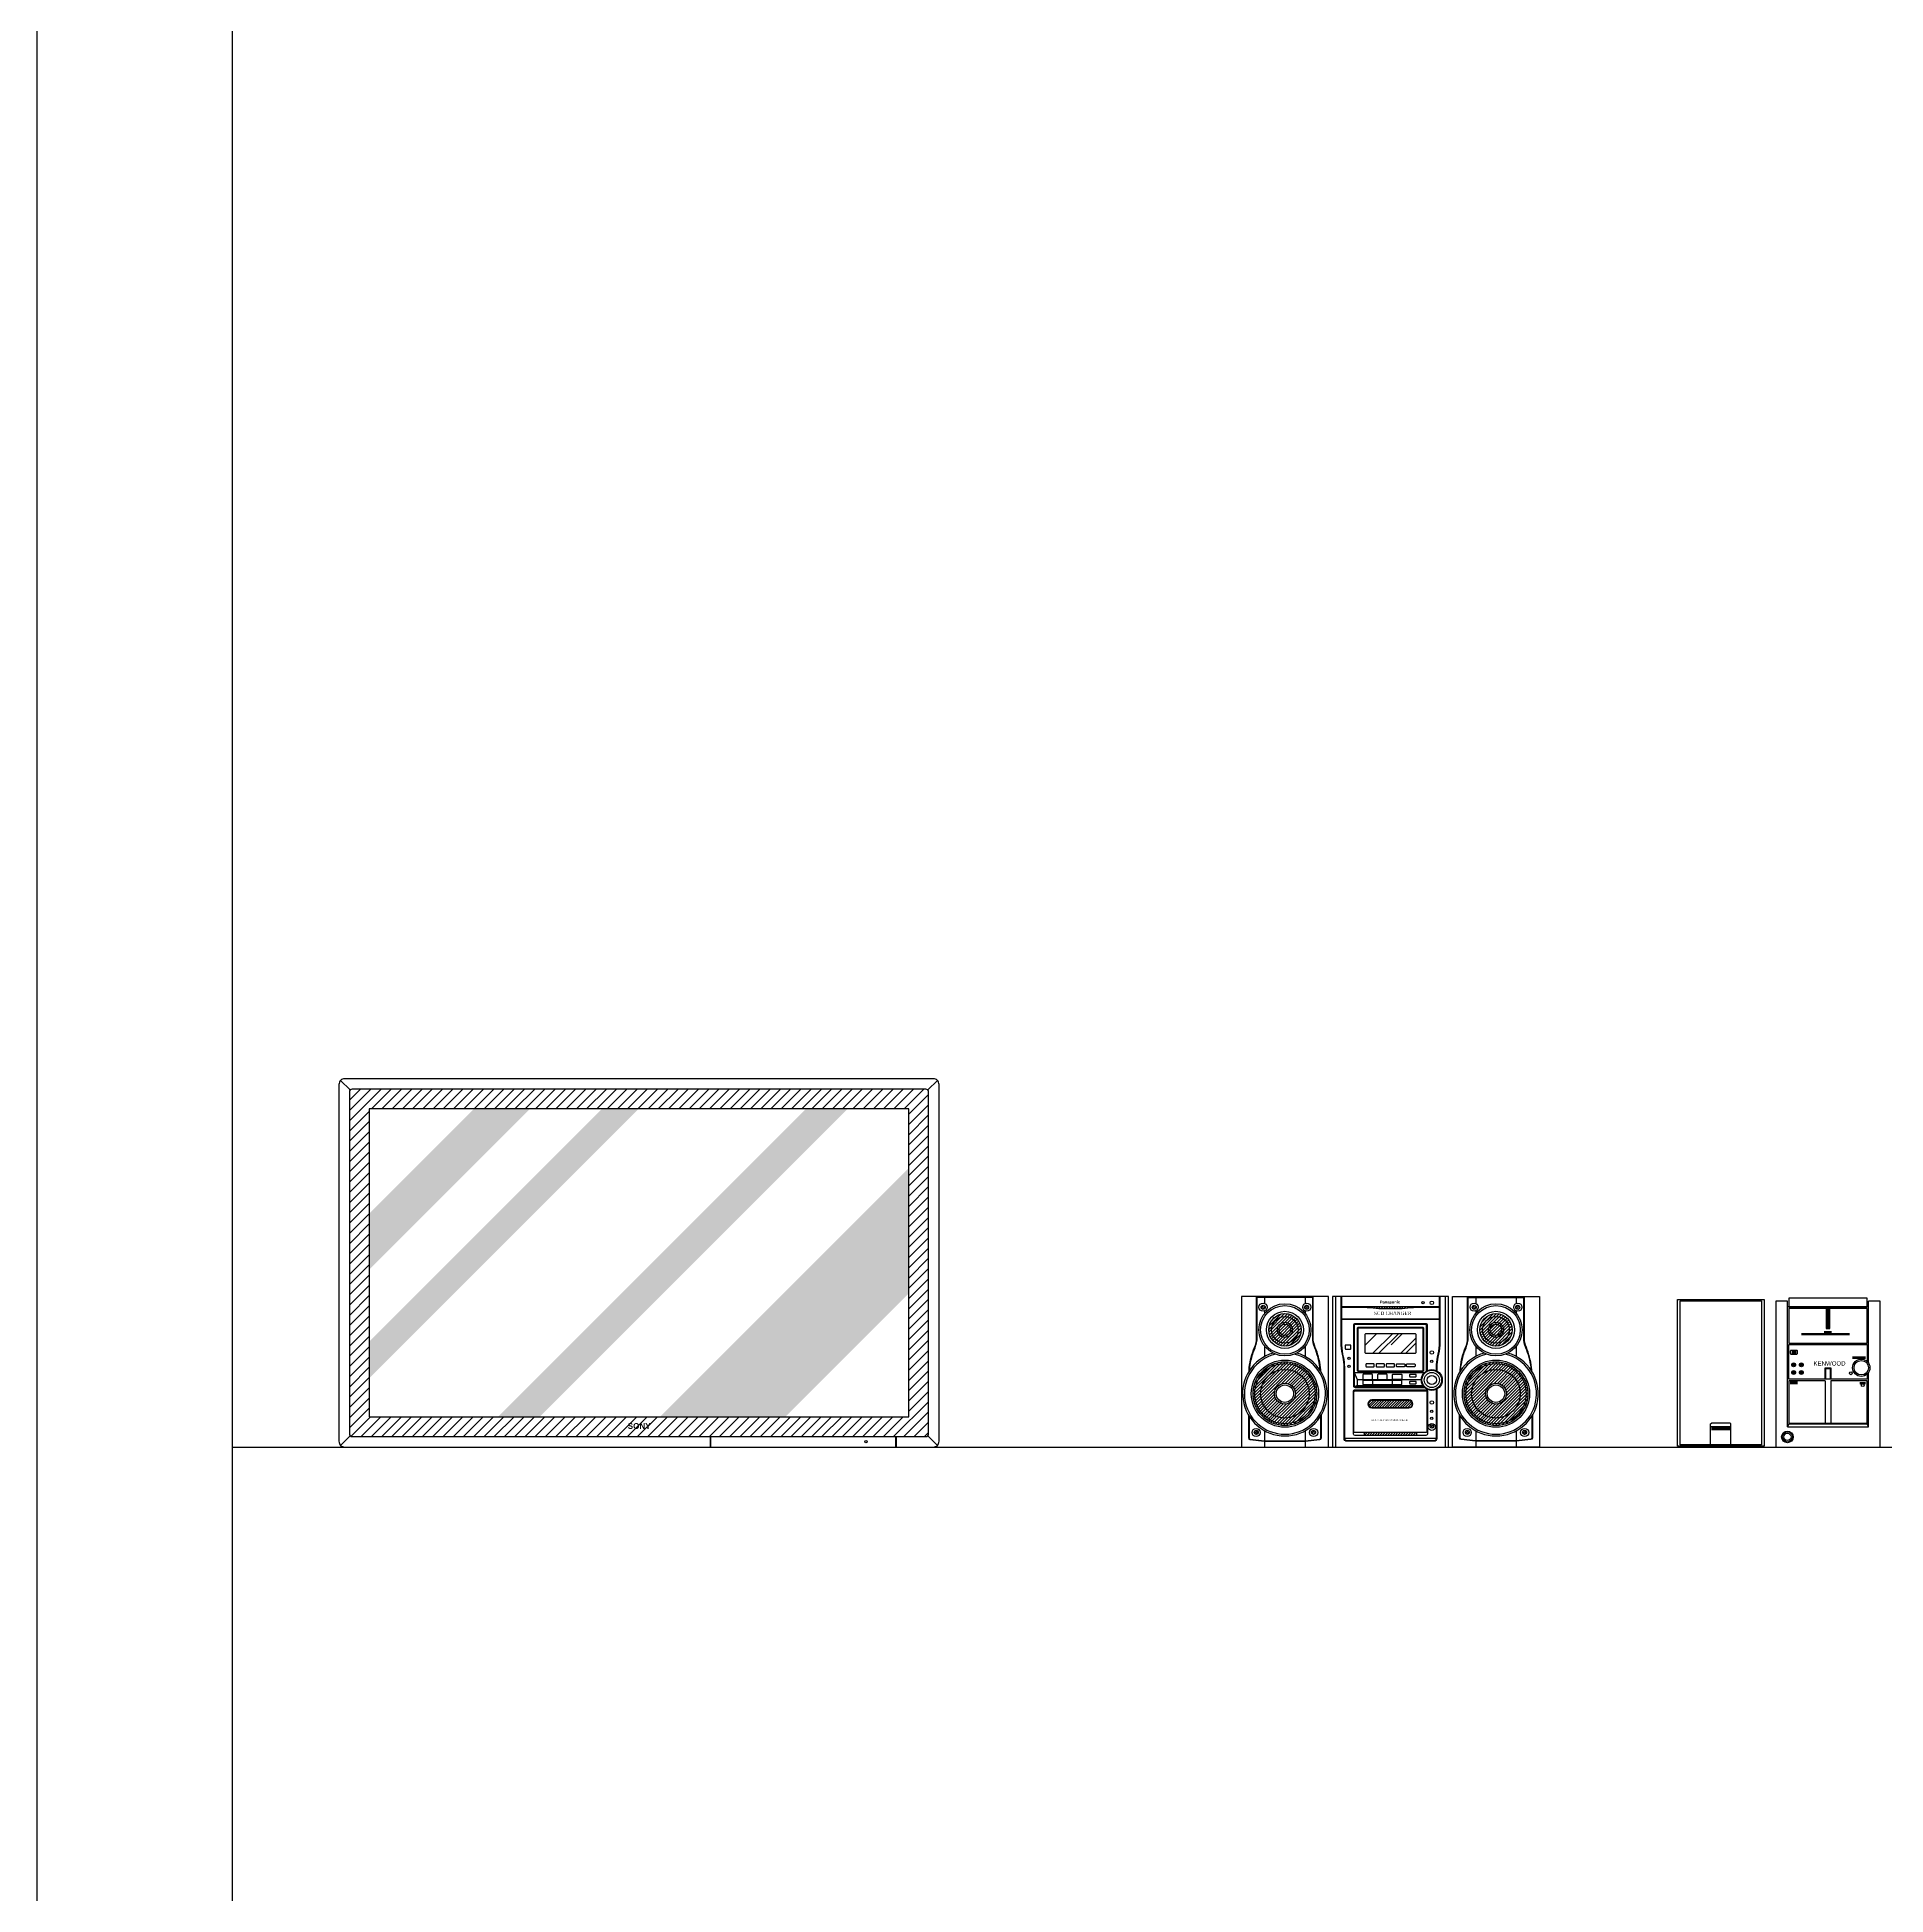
# Model space of a CAD drawing. Header units: inches. Extents: x 11.8 to 54.3, y 10.8 to 35.6.
# Drawn here: x 11.778 to 14.97, y 23.225 to 26.432 of the extents above; entities that cross this region are included whole.
import ezdxf
from ezdxf.enums import TextEntityAlignment as Align

# ---------------------------------------------------------------- set-up
doc = ezdxf.new("R2010")
doc.units = ezdxf.units.IN
doc.header["$MEASUREMENT"] = 0
for name, color, linetype in [('02', 2, 'Continuous'), ('1', 1, 'Continuous'), ('4', 4, 'Continuous'), ('8', 8, 'Continuous'), ('kadrbm', 4, 'Continuous')]:
    doc.layers.add(name, color=color, linetype=linetype)
doc.styles.add('HT2', font='swisseb.ttf')
doc.styles.get("Standard").update_dxf_attribs({"font": 'arial.ttf'})
doc.styles.add('STYLE4', font='dutcheb.ttf')
doc.styles.add('STYLE5', font='dutchi.ttf')
pattern_1 = [(45, (-38.8544894, 28.272684), (-0.00265165043, 0.00265165043), [])]
pattern_2 = [(45, (-38.8544894, 28.2726841), (-0.00176776695, 0.00176776695), [])]
pattern_3 = [(45, (-38.8544894, 28.272684), (-0.0022097087, 0.0022097087), [])]

# ---------------------------------------------------------------- blocks, each defined once
blk = doc.blocks.new('kadrbm')
at = {"layer": 'kadrbm', "color": 4}
blk.add_lwpolyline([(0, 0), (0, 24.7972), (21, 24.7972), (21, 0), (0, 0)], close=True, dxfattribs=at)
blk.add_lwpolyline([(20.6631, 0.3257), (20.6631, 24.4603), (0.3369, 24.4603), (0.3369, 0.3257), (20.6631, 0.3257)], dxfattribs=at)

msp = doc.modelspace()

# ---------------------------------------------------------------- hatches: boundary and pattern name
at = {"layer": '4'}
h = msp.add_hatch(dxfattribs=at)
h.set_pattern_fill('ANSI31,_O', color=256, scale=0.02)
h.set_pattern_definition(pattern_2)
h.paths.add_polyline_path([(13.8915, 24.2396, 1), (13.8985, 24.2396, 1)])
h = msp.add_hatch(dxfattribs=at)
h.set_pattern_fill('ANSI31,_O', color=256, scale=0.03)
h.set_pattern_definition(pattern_1)
edge = h.paths.add_edge_path()
edge.add_arc((13.9325, 24.2007), 0.028, 0, 360)
h = msp.add_hatch(dxfattribs=at)
h.set_pattern_fill('ANSI31,_O', color=256, scale=0.02)
h.set_pattern_definition(pattern_2)
h.paths.add_polyline_path([(13.9735, 24.2396, 1), (13.9665, 24.2396, 1)])
h = msp.add_hatch(dxfattribs=at)
h.set_pattern_fill('ANSI31,_O', color=256, scale=0.025)
h.set_pattern_definition(pattern_3)
h.paths.add_polyline_path([(14.1547, 24.2393), (14.1547, 24.2403), (14.0747, 24.2403), (14.0747, 24.2393, 0.052758)])
h = msp.add_hatch(dxfattribs=at)
h.set_pattern_fill('ANSI31,_O', color=256, scale=0.02)
h.set_pattern_definition(pattern_2)
h.paths.add_polyline_path([(14.2628, 24.2396, 1), (14.2558, 24.2396, 1)])
h = msp.add_hatch(dxfattribs=at)
h.set_pattern_fill('ANSI31,_O', color=256, scale=0.03)
h.set_pattern_definition(pattern_1)
edge = h.paths.add_edge_path()
edge.add_arc((14.2969, 24.2007), 0.028, 0, 360)
h = msp.add_hatch(dxfattribs=at)
h.set_pattern_fill('ANSI31,_O', color=256, scale=0.02)
h.set_pattern_definition(pattern_2)
h.paths.add_polyline_path([(14.3309, 24.2396, 1), (14.3379, 24.2396, 1)])
h = msp.add_hatch(dxfattribs=at)
h.set_pattern_fill('AR-RROOF,_O', color=256, scale=0.04, angle=45)
h.set_pattern_definition([(45, (-38.844207, 28.365666), (0.033941125, 0.090509668), [0.6, -0.08, 0.2, -0.04]), (45, (-38.82073, 28.417427), (-0.06590235, 0.00933381), [0.12, -0.0132, 0.24, -0.03]), (45, (-38.854107, 28.40385), (0.128127749, 0.166028672), [0.32, -0.056, 0.16, -0.04])])
h.paths.add_polyline_path([(14.0722, 24.1938, 0.414214), (14.0702, 24.1918), (14.0702, 24.1622, 0.414214), (14.0722, 24.1602), (14.1572, 24.1602, 0.414214), (14.1592, 24.1622), (14.1592, 24.1918, 0.414214), (14.1572, 24.1938)])
h = msp.add_hatch(dxfattribs=at)
h.set_pattern_fill('ANSI31,_O', color=256, scale=0.03)
h.set_pattern_definition(pattern_1)
edge = h.paths.add_edge_path()
edge.add_arc((13.9325, 24.0905), 0.055, 0, 360)
edge = h.paths.add_edge_path(flags=17)
edge.add_arc((13.9325, 24.0905), 0.018, 0, 360)
h = msp.add_hatch(dxfattribs=at)
h.set_pattern_fill('ANSI31,_O', color=256, scale=0.03)
h.set_pattern_definition(pattern_1)
edge = h.paths.add_edge_path()
edge.add_arc((14.2969, 24.0905), 0.055, 0, 360)
edge = h.paths.add_edge_path(flags=17)
edge.add_arc((14.2969, 24.0905), 0.018, 0, 360)
h = msp.add_hatch(dxfattribs=at)
h.set_pattern_fill('ANSI31,_O', color=256, scale=0.025)
h.set_pattern_definition(pattern_3)
h.paths.add_polyline_path([(14.1467, 24.0668, 0.980188), (14.1467, 24.0788), (14.0827, 24.0788, 0.980188), (14.0827, 24.0668)])
h = msp.add_hatch(dxfattribs=at)
h.set_pattern_fill('ANSI31,_O', color=256, scale=0.02)
h.set_pattern_definition(pattern_2)
h.paths.add_polyline_path([(13.8796, 24.0237, 1), (13.8866, 24.0237, 1)])
h = msp.add_hatch(dxfattribs=at)
h.set_pattern_fill('ANSI31,_O', color=256, scale=0.02)
h.set_pattern_definition(pattern_2)
h.paths.add_polyline_path([(13.9854, 24.0237, 1), (13.9784, 24.0237, 1)])
h = msp.add_hatch(dxfattribs=at)
h.set_pattern_fill('ANSI31,_O', color=256, scale=0.025)
h.set_pattern_definition(pattern_3)
h.paths.add_polyline_path([(14.0694, 24.0233), (14.0694, 24.0183), (14.1599, 24.0183), (14.1599, 24.0233)])
h = msp.add_hatch(dxfattribs=at)
h.set_pattern_fill('ANSI31,_O', color=256, scale=0.02)
h.set_pattern_definition(pattern_2)
h.paths.add_polyline_path([(14.1891, 24.0338, 1), (14.1831, 24.0338, 1)])
h = msp.add_hatch(dxfattribs=at)
h.set_pattern_fill('ANSI31,_O', color=256, scale=0.02)
h.set_pattern_definition(pattern_2)
h.paths.add_polyline_path([(14.251, 24.0237, 1), (14.244, 24.0237, 1)])
h = msp.add_hatch(dxfattribs=at)
h.set_pattern_fill('ANSI31,_O', color=256, scale=0.02)
h.set_pattern_definition(pattern_2)
h.paths.add_polyline_path([(14.3428, 24.0237, 1), (14.3498, 24.0237, 1)])
at = {"layer": '8'}
h = msp.add_hatch(dxfattribs=at)
h.set_pattern_fill('ANSI31,_O', color=256, scale=0.1)
h.set_pattern_definition([(45, (-4.911076, 22.500571), (-0.008838835, 0.008838835), [])])
h.paths.add_polyline_path([(12.3174, 24.6163), (13.3174, 24.6163), (13.3174, 24.0163), (12.3174, 24.0163)])
h.paths.add_polyline_path([(12.3514, 24.0503), (13.2834, 24.0503), (13.2834, 24.5823), (12.3514, 24.5823)], flags=16)
h.paths.add_polyline_path([(12.7909, 24.0268), (12.8445, 24.0268), (12.8445, 24.0426), (12.7909, 24.0426)], flags=24)
h = msp.add_hatch(dxfattribs=at)
h.set_pattern_fill('AR-SAND,_O', color=256, scale=0.005)
h.set_pattern_definition([(37.5, (-38.912547, 29.343509), (-0.0003149668, 0.0096341188), [0, -0.0076, 0, -0.0085, 0, -0.008125]), (7.5, (-38.912547, 29.343509), (0.0088488835, 0.0141107303), [0, -0.0041, 0, -0.00685, 0, -0.002625]), (327.5, (-38.918697, 29.343509), (0.0155707093, 2.82953e-05), [0, -0.0025, 0, -0.009, 0, -0.01175]), (317.5, (-38.918697, 29.343509), (0.015030633, 0.0043883778), [0, -0.00125, 0, -0.0059, 0, -0.00675])])
h.paths.add_polyline_path([(12.6294, 24.5823), (12.5328, 24.5823), (12.3514, 24.401), (12.3514, 24.3043)])
h.paths.add_polyline_path([(12.817, 24.5823), (12.7534, 24.5823), (12.3514, 24.1803), (12.3514, 24.1167)])
h.paths.add_polyline_path([(13.1777, 24.5823), (13.1055, 24.5823), (12.5735, 24.0503), (12.6457, 24.0503)])
h.paths.add_polyline_path([(13.2834, 24.2638), (13.2834, 24.4802), (12.8536, 24.0503), (13.0699, 24.0503)])

# ---------------------------------------------------------------- linework, layer by layer
at = {"layer": '02'}
for p, q in [((12.3189, 24.6149), (12.3023, 24.6314)), ((13.3159, 24.6149), (13.3325, 24.6314)), ((14.8, 24.0333), (14.8, 24.2503)), ((14.94, 24.1436), (14.94, 24.2503)), ((14.94, 24.2403), (14.8, 24.2403)), ((14.8241, 24.1941), (14.907, 24.1941)), ((14.8241, 24.1928), (14.907, 24.1928)), ((14.8637, 24.1978), (14.8762, 24.1978)), ((14.8637, 24.1966), (14.8762, 24.1966)), ((14.8075, 24.1633), (14.815, 24.1633)), ((14.8075, 24.1621), (14.815, 24.1621)), ((14.8075, 24.1608), (14.815, 24.1608)), ((14.9125, 24.1541), (14.935, 24.1541)), ((14.9125, 24.1528), (14.935, 24.1528)), ((14.9125, 24.1516), (14.935, 24.1516)), ((14.809, 24.1416), (14.8126, 24.1416)), ((14.809, 24.1403), (14.8126, 24.1403)), ((14.809, 24.1391), (14.8126, 24.1391)), ((14.809, 24.1283), (14.8126, 24.1283)), ((14.809, 24.127), (14.8126, 24.127)), ((14.809, 24.1258), (14.8126, 24.1258)), ((14.8223, 24.1416), (14.826, 24.1416)), ((14.8223, 24.1403), (14.826, 24.1403)), ((14.8223, 24.1391), (14.826, 24.1391)), ((14.8223, 24.1283), (14.826, 24.1283)), ((14.8223, 24.127), (14.826, 24.127)), ((14.8223, 24.1258), (14.826, 24.1258)), ((14.94, 24.0333), (14.94, 24.127)), ((14.805, 24.1108), (14.8175, 24.1108)), ((14.805, 24.1096), (14.8175, 24.1096)), ((14.805, 24.1083), (14.8175, 24.1083)), ((14.865, 24.1128), (14.865, 24.0396)), ((14.875, 24.1128), (14.875, 24.0396)), ((14.925, 24.1096), (14.935, 24.1096)), ((14.925, 24.1083), (14.935, 24.1083)), ((14.6675, 24.0383), (14.6687, 24.0396)), ((14.6675, 24.0021), (14.6675, 24.0383)), ((14.7025, 24.0333), (14.6675, 24.0333)), ((14.7012, 24.0396), (14.6687, 24.0396)), ((14.7012, 24.0308), (14.6687, 24.0308)), ((14.7012, 24.0308), (14.6687, 24.0308)), ((14.7012, 24.0296), (14.6687, 24.0296)), ((14.7012, 24.0283), (14.6687, 24.0283)), ((14.7012, 24.0396), (14.7025, 24.0383)), ((14.7025, 24.0021), (14.7025, 24.0383)), ((14.8025, 24.0396), (14.9375, 24.0396)), ((12.3189, 24.0178), (12.3023, 24.0013)), ((12.9401, 24.0163), (12.9401, 23.9983)), ((12.9411, 24.0163), (12.9411, 23.9983)), ((13.2601, 24.0163), (13.2601, 23.9983)), ((13.2611, 24.0163), (13.2611, 23.9983)), ((13.3159, 24.0178), (13.3325, 24.0013)), ((14.61, 23.9996), (14.625, 23.9983)), ((14.745, 23.9983), (14.625, 23.9983)), ((14.76, 23.9996), (14.745, 23.9983))]:
    msp.add_line(p, q, dxfattribs=at)
for points in [[(12.3094, 23.9983), (13.3254, 23.9983, 0.414214), (13.3354, 24.0083), (13.3354, 24.6243, 0.414214), (13.3254, 24.6343), (12.3094, 24.6343, 0.414214), (12.2994, 24.6243), (12.2994, 24.0083, 0.414214)], [(12.3224, 24.0163), (13.3124, 24.0163, 0.414214), (13.3174, 24.0213), (13.3174, 24.6113, 0.414214), (13.3124, 24.6163), (12.3224, 24.6163, 0.414214), (12.3174, 24.6113), (12.3174, 24.0213, 0.414214)], [(14.8065, 24.1588), (14.816, 24.1588, 0.414214), (14.8175, 24.1603), (14.8175, 24.1638, 0.414214), (14.816, 24.1653), (14.8065, 24.1653, 0.414214), (14.805, 24.1638), (14.805, 24.1603, 0.414214)]]:
    msp.add_lwpolyline(points, format="xyb", close=True, dxfattribs=at)
for points in [[(12.3514, 24.0503), (13.2834, 24.0503), (13.2834, 24.5823), (12.3514, 24.5823)], [(14.76, 23.9996), (14.61, 23.9996), (14.61, 24.2533), (14.76, 24.2533)], [(14.755, 24.0021), (14.615, 24.0021), (14.615, 24.2508), (14.755, 24.2508)], [(14.8025, 24.2403), (14.9375, 24.2403), (14.9375, 24.2553), (14.8025, 24.2553)], [(14.8025, 24.1778), (14.9375, 24.1778), (14.9375, 24.2378), (14.8025, 24.2378)]]:
    msp.add_lwpolyline(points, close=True, dxfattribs=at)
for points in [[(14.8, 24.2503), (14.78, 24.2503), (14.78, 23.9983), (14.96, 23.9983), (14.96, 24.2503), (14.94, 24.2503)], [(14.867, 24.2378), (14.867, 24.2028), (14.873, 24.2028), (14.873, 24.2378)], [(14.8685, 24.2378), (14.8685, 24.2043), (14.8715, 24.2043), (14.8715, 24.2378)], [(14.9375, 24.1242), (14.9375, 24.1153), (14.8025, 24.1153), (14.8025, 24.1753), (14.9375, 24.1753), (14.9375, 24.1465)], [(14.865, 24.1153), (14.865, 24.1353), (14.875, 24.1353), (14.875, 24.1153)], [(14.8662, 24.1153), (14.8662, 24.1341), (14.8737, 24.1341), (14.8737, 24.1153)], [(14.865, 24.1128), (14.8025, 24.1128), (14.8025, 24.0383), (14.9375, 24.0383), (14.9375, 24.1128), (14.875, 24.1128)], [(14.8025, 24.0383), (14.8, 24.0333), (14.94, 24.0333), (14.9375, 24.0383)]]:
    msp.add_lwpolyline(points, dxfattribs=at)
for centre, radius in [((14.9275, 24.1353), 0.015), ((14.8108, 24.1403), 0.00333), ((14.8108, 24.127), 0.00333), ((14.8241, 24.1403), 0.00333), ((14.8241, 24.127), 0.00333), ((14.9095, 24.1258), 0.0025), ((14.9275, 24.1353), 0.0125), ((14.93, 24.1054), 0.0025), ((14.8, 24.0158), 0.01), ((14.8, 24.0158), 0.00875), ((14.8, 24.0158), 0.00625), ((13.2091, 24.0079), 0.002)]:
    msp.add_circle(centre, radius, dxfattribs=at)
at = {"layer": '1'}
msp.add_line((12.1152, 23.9983), (32.4414, 23.9983), dxfattribs=at)
at = {"layer": '4'}
for p, q in [((14.0075, 24.2583), (13.8575, 24.2583)), ((13.8575, 24.2583), (13.8575, 23.9983)), ((13.9805, 24.2563), (13.8845, 24.2563)), ((13.8975, 24.2583), (13.8975, 24.2463)), ((13.9675, 24.2583), (13.9675, 24.2463)), ((14.0075, 23.9983), (14.0075, 24.2583)), ((14.2147, 24.2583), (14.0147, 24.2583)), ((14.0147, 24.2583), (14.0147, 23.9983)), ((14.0197, 24.2583), (14.0197, 23.9983)), ((14.2097, 23.9983), (14.2097, 24.2583)), ((14.2147, 23.9983), (14.2147, 24.2583)), ((14.2219, 24.2583), (14.3719, 24.2583)), ((14.2219, 23.9983), (14.2219, 24.2583)), ((14.2489, 24.2563), (14.3449, 24.2563)), ((14.2619, 24.2583), (14.2619, 24.2463)), ((14.3319, 24.2583), (14.3319, 24.2463)), ((14.3719, 24.2583), (14.3719, 23.9983)), ((13.8975, 24.2334), (13.8975, 24.229)), ((13.9675, 24.2334), (13.9675, 24.229)), ((14.1987, 24.2403), (14.0307, 24.2403)), ((14.0747, 24.2393), (14.0307, 24.2393)), ((14.1987, 24.2193), (14.0307, 24.2193)), ((14.1987, 24.2183), (14.0307, 24.2183)), ((14.0747, 24.2393), (14.0747, 24.2403)), ((14.1547, 24.2393), (14.1547, 24.2403)), ((14.1987, 24.2393), (14.1547, 24.2393)), ((14.2619, 24.2334), (14.2619, 24.229)), ((14.3319, 24.2334), (14.3319, 24.229)), ((13.8975, 24.1724), (13.8975, 24.1545)), ((13.9675, 24.1724), (13.9675, 24.1545)), ((14.2619, 24.1724), (14.2619, 24.1545)), ((14.3319, 24.1724), (14.3319, 24.1545)), ((14.0522, 24.1273), (14.0572, 24.1148)), ((14.0522, 24.1273), (14.1739, 24.1273)), ((14.0572, 24.1048), (14.0537, 24.1028)), ((14.0572, 24.1148), (14.0572, 24.1048)), ((14.0572, 24.1148), (14.1681, 24.1148)), ((14.0572, 24.1048), (14.1706, 24.1048)), ((14.0839, 24.1134), (14.0839, 24.1063)), ((14.1177, 24.1134), (14.1177, 24.1063)), ((13.8975, 24.0264), (13.8975, 23.9983)), ((13.9675, 24.0264), (13.9675, 23.9983)), ((14.0694, 24.0233), (14.0694, 24.0183)), ((14.1599, 24.0233), (14.1599, 24.0183)), ((14.2619, 24.0264), (14.2619, 23.9983)), ((14.3319, 24.0264), (14.3319, 23.9983)), ((13.8575, 23.9983), (14.0075, 23.9983)), ((14.0147, 23.9983), (14.2147, 23.9983)), ((14.1937, 24.0131), (14.0357, 24.0131)), ((14.3719, 23.9983), (14.2219, 23.9983))]:
    msp.add_line(p, q, dxfattribs=at)
for points in [[(13.8705, 24.129), (13.8705, 24.1315, -0.066662), (13.8784, 24.1661, 0.061923), (13.8835, 24.1828), (13.8835, 24.2583)], [(13.8715, 24.1306), (13.8715, 24.1314, -0.066517), (13.8793, 24.1657, 0.062116), (13.8845, 24.1827), (13.8845, 24.2583)], [(13.9935, 24.1306), (13.9935, 24.1314, 0.066517), (13.9856, 24.1657, -0.062116), (13.9805, 24.1827), (13.9805, 24.2583)], [(13.9945, 24.129), (13.9945, 24.1315, 0.066662), (13.9866, 24.1661, -0.061923), (13.9815, 24.1828), (13.9815, 24.2583)], [(14.1947, 24.0982), (14.1947, 24.0133, -0.414214), (14.1897, 24.0083), (14.0397, 24.0083, -0.414214), (14.0347, 24.0133), (14.0347, 24.1363, 0.054483), (14.0329, 24.1535, -0.043199), (14.0297, 24.1742), (14.0297, 24.2583)], [(14.1997, 24.2583), (14.1997, 24.1742, -0.043199), (14.1965, 24.1535, 0.054483), (14.1947, 24.1363), (14.1947, 24.1299)], [(14.2349, 24.129), (14.2349, 24.1315, -0.066662), (14.2427, 24.1661, 0.061923), (14.2479, 24.1828), (14.2479, 24.2583)], [(14.2359, 24.1306), (14.2359, 24.1314, -0.066517), (14.2437, 24.1657, 0.062116), (14.2489, 24.1827), (14.2489, 24.2583)], [(14.3579, 24.1306), (14.3579, 24.1314, 0.066517), (14.35, 24.1657, -0.062116), (14.3449, 24.1827), (14.3449, 24.2583)], [(14.3589, 24.129), (14.3589, 24.1315, 0.066662), (14.351, 24.1661, -0.061923), (14.3459, 24.1828), (14.3459, 24.2583)], [(14.1937, 24.0977), (14.1937, 24.0133, -0.414214), (14.1897, 24.0093), (14.0397, 24.0093, -0.414214), (14.0357, 24.0133), (14.0357, 24.1363, 0.054517), (14.0338, 24.1537, -0.043157), (14.0307, 24.1743), (14.0307, 24.2183)], [(14.1987, 24.2183), (14.1987, 24.1743, -0.043157), (14.1955, 24.1537, 0.054517), (14.1937, 24.1363), (14.1937, 24.1304)], [(14.1787, 24.1305), (14.1787, 24.2083, 0.414214), (14.1757, 24.2113), (14.0537, 24.2113, 0.414214), (14.0507, 24.2083), (14.0507, 24.1043, 0.414214), (14.0537, 24.1013), (14.1734, 24.1013)], [(14.1772, 24.1297), (14.1772, 24.2083, 0.414214), (14.1757, 24.2098), (14.0537, 24.2098, 0.414214), (14.0522, 24.2083), (14.0522, 24.1043, 0.414214), (14.0537, 24.1028), (14.172, 24.1028)], [(13.8695, 24.0536), (13.8695, 24.0141, 0.385314), (13.8722, 24.0111), (13.8973, 24.0084, 0.024922), (13.8976, 24.0083), (13.9673, 24.0083, 0.024922), (13.9676, 24.0084), (13.9928, 24.0111, 0.385314), (13.9955, 24.0141), (13.9955, 24.0536)], [(13.8705, 24.0519), (13.8705, 24.0141, 0.385821), (13.8723, 24.0121), (13.8974, 24.0093, 0.02448), (13.8976, 24.0093), (13.9673, 24.0093, 0.02448), (13.9675, 24.0093), (13.9927, 24.0121, 0.385821), (13.9945, 24.0141), (13.9945, 24.0519)], [(14.3599, 24.0536), (14.3599, 24.0141, -0.385314), (14.3572, 24.0111), (14.332, 24.0084, -0.024922), (14.3317, 24.0083), (14.262, 24.0083, -0.024922), (14.2617, 24.0084), (14.2366, 24.0111, -0.385314), (14.2339, 24.0141), (14.2339, 24.0536)], [(14.3589, 24.0519), (14.3589, 24.0141, -0.385821), (14.357, 24.0121), (14.3319, 24.0093, -0.02448), (14.3317, 24.0093), (14.262, 24.0093, -0.02448), (14.2618, 24.0093), (14.2367, 24.0121, -0.385821), (14.2349, 24.0141), (14.2349, 24.0519)]]:
    msp.add_lwpolyline(points, format="xyb", dxfattribs=at)
for points in [[(14.0307, 24.2403), (14.0307, 24.2583)], [(14.1987, 24.2583), (14.1987, 24.2403)], [(14.0307, 24.2193), (14.0307, 24.2393)], [(14.1987, 24.2393), (14.1987, 24.2193)]]:
    msp.add_lwpolyline(points, dxfattribs=at)
for points in [[(14.1702, 24.2048), (14.0592, 24.2048, 0.414214), (14.0572, 24.2028), (14.0572, 24.1312, 0.414214), (14.0592, 24.1292), (14.1702, 24.1292, 0.414214), (14.1722, 24.1312), (14.1722, 24.2028, 0.414214)], [(14.1702, 24.2038), (14.0592, 24.2038, 0.414214), (14.0582, 24.2028), (14.0582, 24.1312, 0.414214), (14.0592, 24.1302), (14.1702, 24.1302, 0.414214), (14.1712, 24.1312), (14.1712, 24.2028, 0.414214)], [(14.1572, 24.1938), (14.0722, 24.1938, 0.414214), (14.0702, 24.1918), (14.0702, 24.1622, 0.414214), (14.0722, 24.1602), (14.1572, 24.1602, 0.414214), (14.1592, 24.1622), (14.1592, 24.1918, 0.414214)], [(14.0371, 24.1676), (14.0458, 24.1676, 0.414214), (14.0464, 24.1682), (14.0464, 24.1737, 0.414214), (14.0458, 24.1743), (14.0371, 24.1743, 0.414214), (14.0365, 24.1737), (14.0365, 24.1682, 0.414214)], [(14.0681, 24.1148), (14.0825, 24.1148, 0.414214), (14.0835, 24.1158), (14.0835, 24.123, 0.414214), (14.0825, 24.124), (14.0681, 24.124, 0.414214), (14.0671, 24.123), (14.0671, 24.1158, 0.414214)], [(14.0732, 24.1369), (14.0857, 24.1369, 0.414214), (14.0867, 24.1379), (14.0867, 24.141, 0.414214), (14.0857, 24.142), (14.0732, 24.142, 0.414214), (14.0722, 24.141), (14.0722, 24.1379, 0.414214)], [(14.0908, 24.1369), (14.1033, 24.1369, 0.414214), (14.1043, 24.1379), (14.1043, 24.141, 0.414214), (14.1033, 24.142), (14.0908, 24.142, 0.414214), (14.0898, 24.141), (14.0898, 24.1379, 0.414214)], [(14.0936, 24.1148), (14.108, 24.1148, 0.414214), (14.109, 24.1158), (14.109, 24.123, 0.414214), (14.108, 24.124), (14.0936, 24.124, 0.414214), (14.0926, 24.123), (14.0926, 24.1158, 0.414214)], [(14.1084, 24.1369), (14.1209, 24.1369, 0.414214), (14.1219, 24.1379), (14.1219, 24.141, 0.414214), (14.1209, 24.142), (14.1084, 24.142, 0.414214), (14.1074, 24.141), (14.1074, 24.1379, 0.414214)], [(14.1335, 24.1148), (14.119, 24.1148, -0.414214), (14.118, 24.1158), (14.118, 24.123, -0.414214), (14.119, 24.124), (14.1335, 24.124, -0.414214), (14.1345, 24.123), (14.1345, 24.1158, -0.414214)], [(14.1385, 24.1369), (14.126, 24.1369, -0.414214), (14.125, 24.1379), (14.125, 24.141, -0.414214), (14.126, 24.142), (14.1385, 24.142, -0.414214), (14.1395, 24.141), (14.1395, 24.1379, -0.414214)], [(14.1561, 24.1369), (14.1436, 24.1369, -0.414214), (14.1426, 24.1379), (14.1426, 24.141, -0.414214), (14.1436, 24.142), (14.1561, 24.142, -0.414214), (14.1571, 24.141), (14.1571, 24.1379, -0.414214)], [(14.1485, 24.1197), (14.1585, 24.1197, 0.414214), (14.1593, 24.1205), (14.1593, 24.123, 0.414214), (14.1585, 24.1238), (14.1485, 24.1238, 0.414214), (14.1477, 24.123), (14.1477, 24.1205, 0.414214)], [(14.0537, 24.0973), (14.1757, 24.0973, -0.414214), (14.1787, 24.0943), (14.1787, 24.0223, -0.485333), (14.1757, 24.0183), (14.0537, 24.0183, -0.485333), (14.0507, 24.0223), (14.0507, 24.0943, -0.414214)], [(14.0537, 24.0953), (14.1757, 24.0953, -0.414214), (14.1777, 24.0933), (14.1777, 24.0262, -0.500722), (14.1756, 24.0233), (14.0537, 24.0233, -0.500722), (14.0517, 24.0262), (14.0517, 24.0933, -0.414214)], [(14.0681, 24.1063), (14.1335, 24.1063, 0.414214), (14.1345, 24.1073), (14.1345, 24.1124, 0.414214), (14.1335, 24.1134), (14.0681, 24.1134, 0.414214), (14.0671, 24.1124), (14.0671, 24.1073, 0.414214)], [(14.1485, 24.1076), (14.1585, 24.1076, 0.414214), (14.1593, 24.1084), (14.1593, 24.1109, 0.414214), (14.1585, 24.1117), (14.1485, 24.1117, 0.414214), (14.1477, 24.1109), (14.1477, 24.1084, 0.414214)], [(14.1467, 24.0658, 0.981644), (14.1467, 24.0798), (14.0826, 24.0798, 0.981644), (14.0826, 24.0658)], [(14.1467, 24.0668, 0.980188), (14.1467, 24.0788), (14.0827, 24.0788, 0.980188), (14.0827, 24.0668)]]:
    msp.add_lwpolyline(points, format="xyb", close=True, dxfattribs=at)
for centre, radius in [((13.8947, 24.2399), 0.007), ((13.9702, 24.2399), 0.007), ((14.1709, 24.2474), 0.002), ((14.1861, 24.2474), 0.003), ((14.2591, 24.2399), 0.007), ((14.3346, 24.2399), 0.007), ((13.9325, 24.2007), 0.045), ((13.9325, 24.2007), 0.042), ((13.895, 24.2396), 0.0035), ((13.9325, 24.2007), 0.032), ((13.9325, 24.2007), 0.028), ((13.9325, 24.2007), 0.023), ((13.97, 24.2396), 0.0035), ((14.2969, 24.2007), 0.045), ((14.2969, 24.2007), 0.042), ((14.2593, 24.2396), 0.0035), ((14.2969, 24.2007), 0.032), ((14.2969, 24.2007), 0.028), ((14.2969, 24.2007), 0.023), ((14.3344, 24.2396), 0.0035), ((13.9325, 24.2007), 0.013), ((13.9325, 24.2007), 0.01), ((14.2969, 24.2007), 0.013), ((14.2969, 24.2007), 0.01), ((14.0433, 24.1514), 0.002), ((14.1861, 24.1616), 0.003), ((13.9325, 24.0905), 0.058), ((13.9325, 24.0905), 0.055), ((13.9325, 24.0905), 0.052), ((13.9325, 24.0905), 0.042), ((14.0433, 24.1377), 0.002), ((14.1861, 24.1141), 0.018), ((14.1861, 24.1141), 0.017), ((14.1861, 24.1141), 0.013), ((14.1861, 24.1141), 0.008), ((14.1861, 24.1464), 0.002), ((14.2969, 24.0905), 0.058), ((14.2969, 24.0905), 0.055), ((14.2969, 24.0905), 0.052), ((14.2969, 24.0905), 0.042), ((13.9325, 24.0905), 0.018), ((13.9325, 24.0905), 0.015), ((14.2969, 24.0905), 0.018), ((14.2969, 24.0905), 0.015), ((14.1861, 24.0753), 0.003), ((14.1861, 24.0601), 0.002), ((13.8828, 24.0235), 0.007), ((13.8831, 24.0237), 0.0035), ((13.9821, 24.0235), 0.007), ((13.9819, 24.0237), 0.0035), ((14.1861, 24.0328), 0.006), ((14.1861, 24.0338), 0.003), ((14.1861, 24.0478), 0.002), ((14.2472, 24.0235), 0.007), ((14.2475, 24.0237), 0.0035), ((14.3465, 24.0235), 0.007), ((14.3463, 24.0237), 0.0035)]:
    msp.add_circle(centre, radius, dxfattribs=at)
for centre, radius, start, end in [((14.1147, 24.6174), 0.3801, 263.9599, 276.0401), ((13.9325, 24.0905), 0.073, 106.2016, 73.7984), ((13.9325, 24.0905), 0.07, 103.1843, 76.8157), ((14.2969, 24.0905), 0.073, 106.2016, 73.7984), ((14.2969, 24.0905), 0.07, 103.1843, 76.8157)]:
    msp.add_arc(centre, radius, start, end, dxfattribs=at)

# ---------------------------------------------------------------- block references
at = {"layer": 'kadrbm'}
msp.add_blockref('kadrbm', (11.7783, 10.8267), dxfattribs=at)

# ---------------------------------------------------------------- texts
at = {"layer": '02', "style": 'HT2'}
msp.add_text('SONY', height=0.01, dxfattribs=at).set_placement((12.8177, 24.0297), align=Align.CENTER)
at = {"layer": '02', "insert": (14.8451, 24.1465), "char_height": 0.0075, "width": 0.079716, "attachment_point": 1}
msp.add_mtext('KENWOOD', dxfattribs=at)
at = {"layer": '4'}
for s, height, style, p in [('Panasonic', 0.005, 'HT2', (14.0964, 24.2462)), ('SCD CHANGER', 0.006, 'STYLE5', (14.0862, 24.2263))]:
    msp.add_text(s, height=height, dxfattribs=dict(at, style=style)).set_placement(p)
at = {"layer": '4', "style": 'STYLE4'}
msp.add_text('AUTO REVER CASNTIE DECK', height=0.003, dxfattribs=at).set_placement((14.113, 24.0433), align=Align.CENTER)

doc.saveas('drawing.dxf')
